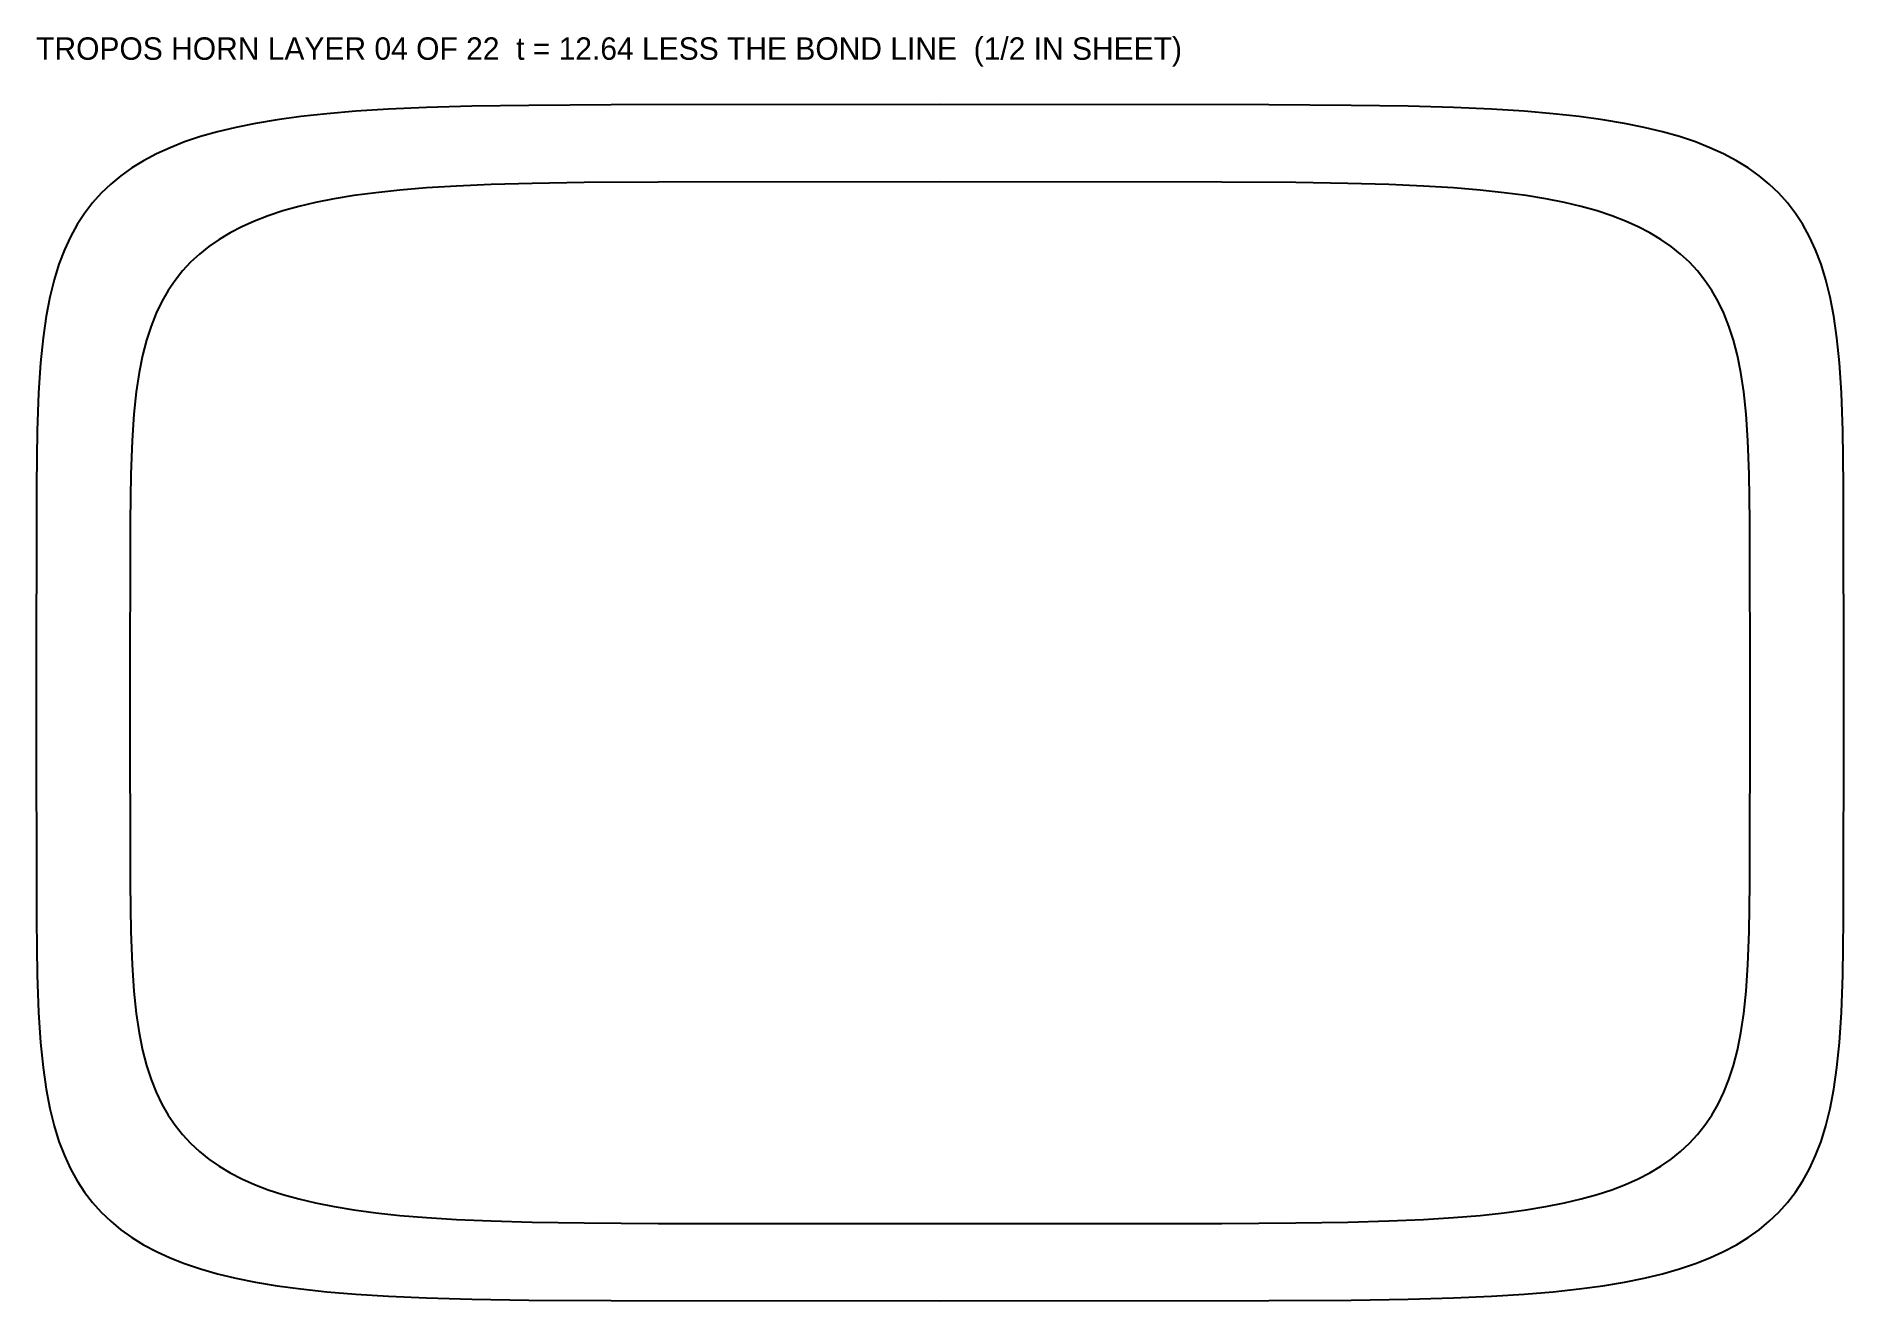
# Model space of a CAD drawing. Header units: millimetres. Extents: x -242 to 242, y -160 to 178.
import ezdxf

# ---------------------------------------------------------------- set-up
doc = ezdxf.new("R2010")
doc.units = ezdxf.units.MM
for name, color, linetype in [('INNER', 3, 'Continuous'), ('OUTER', 1, 'Continuous'), ('TEXT', 7, 'Continuous')]:
    doc.layers.add(name, color=color, linetype=linetype)

msp = doc.modelspace()

# ---------------------------------------------------------------- linework, layer by layer
at = {"layer": 'INNER'}
msp.add_lwpolyline([(192.85, 123.93), (189.9, 125.69), (186.74, 127.32), (183.35, 128.84), (179.7, 130.23), (175.79, 131.52), (171.57, 132.7), (167.03, 133.78), (162.11, 134.75), (156.78, 135.63), (150.95, 136.4), (144.53, 137.09), (137.4, 137.68), (129.36, 138.17), (120.1, 138.58), (109.08, 138.89), (95.19, 139.12), (75.37, 139.25), (0, 139.3), (-75.37, 139.25), (-95.19, 139.12), (-109.08, 138.89), (-120.1, 138.58), (-129.36, 138.17), (-137.4, 137.68), (-144.53, 137.09), (-150.95, 136.4), (-156.78, 135.63), (-162.11, 134.75), (-167.03, 133.78), (-171.57, 132.7), (-175.79, 131.52), (-179.7, 130.23), (-183.35, 128.84), (-186.74, 127.32), (-189.9, 125.69), (-192.85, 123.93), (-195.58, 122.04), (-198.12, 120.01), (-200.48, 117.83), (-202.65, 115.48), (-204.66, 112.97), (-206.49, 110.26), (-208.17, 107.34), (-209.68, 104.18), (-211.05, 100.75), (-212.26, 97), (-213.32, 92.88), (-214.24, 88.3), (-215.01, 83.13), (-215.64, 77.18), (-216.13, 70.1), (-216.48, 61.17), (-216.69, 48.43), (-216.76, 0), (-216.69, -48.43), (-216.48, -61.17), (-216.13, -70.1), (-215.64, -77.18), (-215.01, -83.13), (-214.24, -88.3), (-213.32, -92.88), (-212.26, -97), (-211.05, -100.75), (-209.68, -104.18), (-208.17, -107.34), (-206.49, -110.26), (-204.66, -112.97), (-202.65, -115.48), (-200.48, -117.83), (-198.12, -120.01), (-195.58, -122.04), (-192.85, -123.93), (-189.9, -125.69), (-186.74, -127.32), (-183.35, -128.84), (-179.7, -130.23), (-175.79, -131.52), (-171.57, -132.7), (-167.03, -133.78), (-162.11, -134.75), (-156.78, -135.63), (-150.95, -136.4), (-144.53, -137.09), (-137.4, -137.68), (-129.36, -138.17), (-120.1, -138.58), (-109.08, -138.89), (-95.19, -139.12), (-75.37, -139.25), (0, -139.3), (75.37, -139.25), (95.19, -139.12), (109.08, -138.89), (120.1, -138.58), (129.36, -138.17), (137.4, -137.68), (144.53, -137.09), (150.95, -136.4), (156.78, -135.63), (162.11, -134.75), (167.03, -133.78), (171.57, -132.7), (175.79, -131.52), (179.7, -130.23), (183.35, -128.84), (186.74, -127.32), (189.9, -125.69), (192.85, -123.93), (195.58, -122.04), (198.12, -120.01), (200.48, -117.83), (202.65, -115.48), (204.66, -112.97), (206.49, -110.26), (208.17, -107.34), (209.68, -104.18), (211.05, -100.75), (212.26, -97), (213.32, -92.88), (214.24, -88.3), (215.01, -83.13), (215.64, -77.18), (216.13, -70.1), (216.48, -61.17), (216.69, -48.43), (216.76, 0), (216.69, 48.43), (216.48, 61.17), (216.13, 70.1), (215.64, 77.18), (215.01, 83.13), (214.24, 88.3), (213.32, 92.88), (212.26, 97), (211.05, 100.75), (209.68, 104.18), (208.17, 107.34), (206.49, 110.26), (204.66, 112.97), (202.65, 115.48), (200.48, 117.83), (198.12, 120.01), (195.58, 122.04)], close=True, dxfattribs=at)
at = {"layer": 'OUTER'}
msp.add_lwpolyline([(216.21, 143.02), (213.05, 144.96), (209.65, 146.77), (206, 148.44), (202.08, 149.98), (197.86, 151.4), (193.31, 152.7), (188.41, 153.88), (183.1, 154.96), (177.32, 155.92), (171, 156.78), (164.04, 157.53), (156.28, 158.18), (147.51, 158.72), (137.39, 159.17), (125.29, 159.51), (109.97, 159.76), (87.94, 159.91), (0, 159.96), (-87.94, 159.91), (-109.97, 159.76), (-125.29, 159.51), (-137.39, 159.17), (-147.51, 158.72), (-156.28, 158.18), (-164.04, 157.53), (-171, 156.78), (-177.32, 155.92), (-183.1, 154.96), (-188.41, 153.88), (-193.31, 152.7), (-197.86, 151.4), (-202.08, 149.98), (-206, 148.44), (-209.65, 146.77), (-213.05, 144.96), (-216.21, 143.02), (-219.14, 140.93), (-221.87, 138.68), (-224.39, 136.27), (-226.72, 133.67), (-228.87, 130.88), (-230.83, 127.88), (-232.63, 124.63), (-234.25, 121.12), (-235.7, 117.3), (-237, 113.12), (-238.14, 108.51), (-239.12, 103.38), (-239.94, 97.58), (-240.62, 90.88), (-241.14, 82.88), (-241.51, 72.74), (-241.73, 58.17), (-241.81, 0), (-241.73, -58.17), (-241.51, -72.74), (-241.14, -82.88), (-240.62, -90.88), (-239.94, -97.58), (-239.12, -103.38), (-238.14, -108.51), (-237, -113.12), (-235.7, -117.3), (-234.25, -121.12), (-232.63, -124.63), (-230.83, -127.88), (-228.87, -130.88), (-226.72, -133.67), (-224.39, -136.27), (-221.87, -138.68), (-219.14, -140.93), (-216.21, -143.02), (-213.05, -144.96), (-209.65, -146.77), (-206, -148.44), (-202.08, -149.98), (-197.86, -151.4), (-193.31, -152.7), (-188.41, -153.88), (-183.1, -154.96), (-177.32, -155.92), (-171, -156.78), (-164.04, -157.53), (-156.28, -158.18), (-147.51, -158.72), (-137.39, -159.17), (-125.29, -159.51), (-109.97, -159.76), (-87.94, -159.91), (0, -159.96), (87.94, -159.91), (109.97, -159.76), (125.29, -159.51), (137.39, -159.17), (147.51, -158.72), (156.28, -158.18), (164.04, -157.53), (171, -156.78), (177.32, -155.92), (183.1, -154.96), (188.41, -153.88), (193.31, -152.7), (197.86, -151.4), (202.08, -149.98), (206, -148.44), (209.65, -146.77), (213.05, -144.96), (216.21, -143.02), (219.14, -140.93), (221.87, -138.68), (224.39, -136.27), (226.72, -133.67), (228.87, -130.88), (230.83, -127.88), (232.63, -124.63), (234.25, -121.12), (235.7, -117.3), (237, -113.12), (238.14, -108.51), (239.12, -103.38), (239.94, -97.58), (240.62, -90.88), (241.14, -82.88), (241.51, -72.74), (241.73, -58.17), (241.81, 0), (241.73, 58.17), (241.51, 72.74), (241.14, 82.88), (240.62, 90.88), (239.94, 97.58), (239.12, 103.38), (238.14, 108.51), (237, 113.12), (235.7, 117.3), (234.25, 121.12), (232.63, 124.63), (230.83, 127.88), (228.87, 130.88), (226.72, 133.67), (224.39, 136.27), (221.87, 138.68), (219.14, 140.93)], close=True, dxfattribs=at)

# ---------------------------------------------------------------- texts
at = {"layer": 'TEXT'}
msp.add_text('TROPOS HORN LAYER 04 OF 22  t = 12.64 LESS THE BOND LINE  (1/2 IN SHEET)', height=6, dxfattribs=at).set_placement((-241.81, 171.96))

doc.saveas('drawing.dxf')
